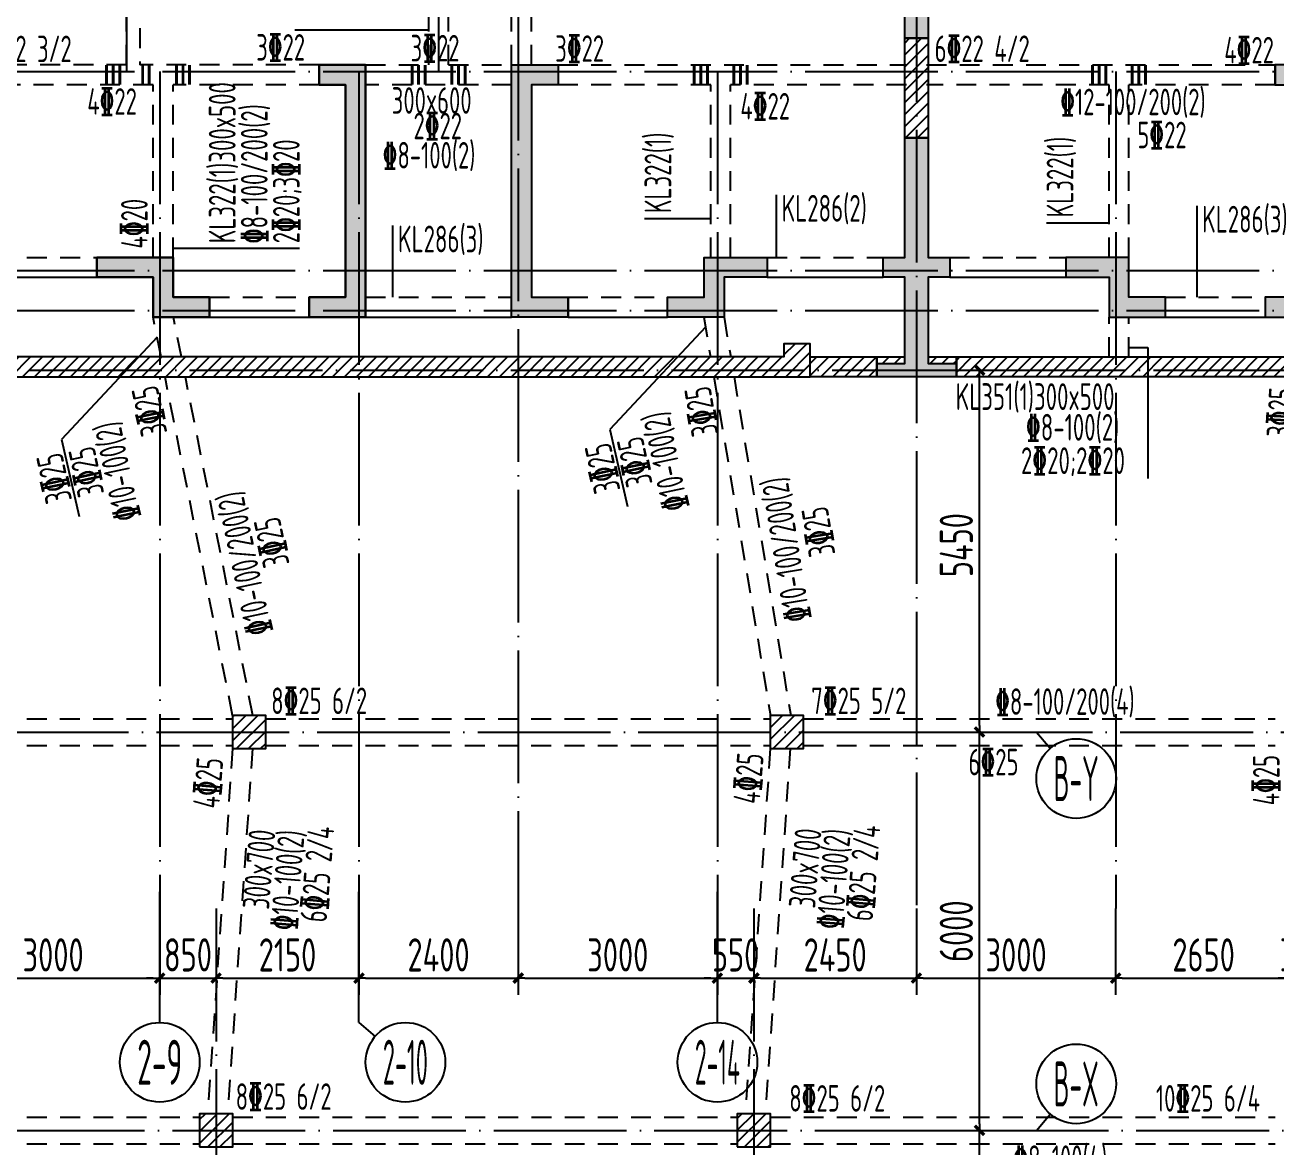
# Model space of a CAD drawing. Header units: millimetres. Extents: x 64473 to 386235, y 427387 to 703525.
# Drawn here: x 254167 to 272996, y 645745 to 662645 of the extents above; entities that cross this region are included whole.
import ezdxf
from ezdxf.enums import TextEntityAlignment as Align

# ---------------------------------------------------------------- set-up
doc = ezdxf.new("R2010")
doc.units = ezdxf.units.MM
doc.header["$LTSCALE"] = 100
doc.header["$PDMODE"] = 35
doc.header["$PDSIZE"] = 200
doc.linetypes.add('3', pattern=[5, 3, -2])
doc.linetypes.add('DOTE', pattern=[2.42, 2, -0.2, 0.02, -0.2])
for name, color, linetype in [('B-TEXT', 7, 'Continuous'), ('COLU', 7, 'Continuous'), ('colu-1层', 6, 'Continuous'), ('h填实-1层', 254, 'Continuous'), ('h斜线-1层', 7, 'Continuous'), ('h斜线-墙', 7, 'Continuous'), ('h斜线-柱', 7, 'Continuous'), ('L-AXIS', 3, 'Continuous'), ('L-dote', 253, 'DOTE'), ('L-箍筋', 1, 'Continuous'), ('Q-门框', 6, 'Continuous'), ('WALL', 3, 'Continuous'), ('wall-主楼', 2, 'Continuous'), ('wall-开洞', 5, 'Continuous'), ('垂直标注', 31, 'Continuous'), ('垂直钢筋', 27, 'Continuous'), ('梁', 4, 'Continuous'), ('梁虚线', 4, '3'), ('水平标注', 2, 'Continuous'), ('水平钢筋', 30, 'Continuous')]:
    doc.layers.add(name, color=color, linetype=linetype)
doc.styles.add('_TCH_AXIS', font='tssdeng.shx', dxfattribs={"width": 0.7, "bigfont": 'tssdchn.shx'})
doc.styles.add('COMPLEX', font='tssdeng.shx', dxfattribs={"width": 0.7, "bigfont": 'tssdchn.shx'})
doc.styles.get("Standard").update_dxf_attribs({"font": 'tssdeng.shx', "width": 0.7, "bigfont": 'tssdchn.shx'})
doc.styles.add('TSSD_Dimension', font='Tssdeng.shx', dxfattribs={"width": 0.7, "bigfont": 'tssdchn.shx'})
doc.dimstyles.new('TSSD_100_100$0', dxfattribs={"dimtxt": 300, "dimasz": 100, "dimexe": 250, "dimexo": 250, "dimgap": 100, "dimtad": 1, "dimdec": 0, "dimzin": 0, "dimdsep": 46, "dimtxsty": 'TSSD_Dimension', "dimblk": '_tsdbk', "dimblk1": '_tsdbk', "dimblk2": '_tsdbk', "dimsah": 1, "dimcen": 0, "dimclrt": 7, "dimadec": 0, "dimazin": 0, "dimtfac": 1, "dimtdec": 0, "dimtix": 1, "dimtmove": 2, "dimatfit": 3, "dimldrblk": '_tsdbk', "dimfxl": 1, "dimtolj": 1, "dimtzin": 0, "dimarcsym": 0})
pattern_1 = [(45, (-467527.32, -323147.44), (-89.802561, 89.802561), [])]
pattern_2 = [(45, (8572.51, -7581.39), (-89.802561, 89.802561), [])]

# ---------------------------------------------------------------- blocks, each defined once
blk = doc.blocks.new('_tsdbk')
blk.add_line((-1, 0), (0, 0))
at = {"const_width": 0.5}
blk.add_lwpolyline([(-0.7, -0.7), (0.7, 0.7)], dxfattribs=at)
blk = doc.blocks.new('*D60')
at = {"layer": 'Defpoints', "color": 0}
for p in [(270596, 649586), (273246, 649586), (273246, 648288)]:
    blk.add_point(p, dxfattribs=at)
at = {"layer": 'L-AXIS', "color": 0, "lineweight": -2}
for p, q in [((270596, 649336), (270596, 648038)), ((273246, 649336), (273246, 648038)), ((270696, 648288), (273146, 648288))]:
    blk.add_line(p, q, dxfattribs=at)
at = {"layer": 'L-AXIS', "color": 0, "lineweight": -2, "xscale": 100, "yscale": 100, "zscale": 100, "rotation": 180}
blk.add_blockref('_tsdbk', (270596, 648288), dxfattribs=at)
at = {"layer": 'L-AXIS', "color": 0, "lineweight": -2, "xscale": 100, "yscale": 100, "zscale": 100}
blk.add_blockref('_tsdbk', (273246, 648288), dxfattribs=at)
at = {"layer": 'L-AXIS', "color": 7, "insert": (271921, 648638), "char_height": 500, "attachment_point": 5, "style": 'TSSD_Dimension'}
blk.add_mtext('\\A1;2650', dxfattribs=at)
blk = doc.blocks.new('*D277')
at = {"layer": 'Defpoints', "color": 0}
for p in [(267284, 645995), (268546, 645995), (267284, 640495)]:
    blk.add_point(p, dxfattribs=at)
at = {"layer": 'L-AXIS', "color": 0, "lineweight": -2}
for p, q in [((267534, 645995), (268796, 645995)), ((268546, 640595), (268546, 645895)), ((267534, 640495), (268796, 640495))]:
    blk.add_line(p, q, dxfattribs=at)
at = {"layer": 'L-AXIS', "color": 0, "lineweight": -2, "xscale": 100, "yscale": 100, "zscale": 100}
for p, rotation in [((268546, 645995), 90), ((268546, 640495), 270)]:
    blk.add_blockref('_tsdbk', p, dxfattribs=dict(at, rotation=rotation))
at = {"layer": 'L-AXIS', "color": 7, "insert": (268196, 643245), "char_height": 500, "attachment_point": 5, "rotation": 90, "style": 'TSSD_Dimension'}
blk.add_mtext('\\A1;5500', dxfattribs=at)
blk = doc.blocks.new('*D356')
at = {"layer": 'Defpoints', "color": 0}
for p in [(256196, 649586), (257046, 649586), (257046, 648288)]:
    blk.add_point(p, dxfattribs=at)
at = {"layer": 'L-AXIS', "color": 0, "lineweight": -2}
for p, q in [((256196, 649336), (256196, 648038)), ((257046, 649336), (257046, 648038)), ((256096, 648288), (255996, 648288)), ((256196, 648288), (257046, 648288)), ((257146, 648288), (257246, 648288))]:
    blk.add_line(p, q, dxfattribs=at)
at = {"layer": 'L-AXIS', "color": 0, "lineweight": -2, "xscale": 100, "yscale": 100, "zscale": 100}
blk.add_blockref('_tsdbk', (256196, 648288), dxfattribs=at)
at = {"layer": 'L-AXIS', "color": 0, "lineweight": -2, "xscale": 100, "yscale": 100, "zscale": 100, "rotation": 180}
blk.add_blockref('_tsdbk', (257046, 648288), dxfattribs=at)
at = {"layer": 'L-AXIS', "color": 7, "insert": (256621, 648638), "char_height": 500, "attachment_point": 5, "style": 'TSSD_Dimension'}
blk.add_mtext('\\A1;850', dxfattribs=at)
blk = doc.blocks.new('*D357')
at = {"layer": 'Defpoints', "color": 0}
for p in [(257046, 649586), (259196, 649586), (259196, 648288)]:
    blk.add_point(p, dxfattribs=at)
at = {"layer": 'L-AXIS', "color": 0, "lineweight": -2}
for p, q in [((257046, 649336), (257046, 648038)), ((259196, 649336), (259196, 648038)), ((257146, 648288), (259096, 648288))]:
    blk.add_line(p, q, dxfattribs=at)
at = {"layer": 'L-AXIS', "color": 0, "lineweight": -2, "xscale": 100, "yscale": 100, "zscale": 100, "rotation": 180}
blk.add_blockref('_tsdbk', (257046, 648288), dxfattribs=at)
at = {"layer": 'L-AXIS', "color": 0, "lineweight": -2, "xscale": 100, "yscale": 100, "zscale": 100}
blk.add_blockref('_tsdbk', (259196, 648288), dxfattribs=at)
at = {"layer": 'L-AXIS', "color": 7, "insert": (258121, 648638), "char_height": 500, "attachment_point": 5, "style": 'TSSD_Dimension'}
blk.add_mtext('\\A1;2150', dxfattribs=at)
blk = doc.blocks.new('*D362')
at = {"layer": 'Defpoints', "color": 0}
for p in [(253196, 649586), (256196, 649586), (256196, 648288)]:
    blk.add_point(p, dxfattribs=at)
at = {"layer": 'L-AXIS', "color": 0, "lineweight": -2}
for p, q in [((253196, 649336), (253196, 648038)), ((256196, 649336), (256196, 648038)), ((253296, 648288), (256096, 648288))]:
    blk.add_line(p, q, dxfattribs=at)
at = {"layer": 'L-AXIS', "color": 0, "lineweight": -2, "xscale": 100, "yscale": 100, "zscale": 100, "rotation": 180}
blk.add_blockref('_tsdbk', (253196, 648288), dxfattribs=at)
at = {"layer": 'L-AXIS', "color": 0, "lineweight": -2, "xscale": 100, "yscale": 100, "zscale": 100}
blk.add_blockref('_tsdbk', (256196, 648288), dxfattribs=at)
at = {"layer": 'L-AXIS', "color": 7, "insert": (254590, 648638), "char_height": 500, "attachment_point": 5, "style": 'TSSD_Dimension'}
blk.add_mtext('\\A1;3000', dxfattribs=at)
blk = doc.blocks.new('_AXISO')
blk.add_circle((0, 0), 0.5)
at = {"layer": 'B-TEXT', "style": 'COMPLEX', "width": 1.450893}
blk.add_attdef('A', text='', height=0.56, dxfattribs=at).set_placement((0.249375, -0.28), (0.749375, -0.28), align=Align.FIT)
blk = doc.blocks.new('*D368')
at = {"layer": 'Defpoints', "color": 0}
for p in [(264596, 649586), (265146, 649586), (265146, 648288)]:
    blk.add_point(p, dxfattribs=at)
at = {"layer": 'L-AXIS', "color": 0, "lineweight": -2}
for p, q in [((264596, 649336), (264596, 648038)), ((265146, 649336), (265146, 648038)), ((264496, 648288), (264396, 648288)), ((264596, 648288), (265146, 648288)), ((265246, 648288), (265346, 648288))]:
    blk.add_line(p, q, dxfattribs=at)
at = {"layer": 'L-AXIS', "color": 0, "lineweight": -2, "xscale": 100, "yscale": 100, "zscale": 100}
blk.add_blockref('_tsdbk', (264596, 648288), dxfattribs=at)
at = {"layer": 'L-AXIS', "color": 0, "lineweight": -2, "xscale": 100, "yscale": 100, "zscale": 100, "rotation": 180}
blk.add_blockref('_tsdbk', (265146, 648288), dxfattribs=at)
at = {"layer": 'L-AXIS', "color": 7, "insert": (264871, 648638), "char_height": 500, "attachment_point": 5, "style": 'TSSD_Dimension'}
blk.add_mtext('\\A1;550', dxfattribs=at)
blk = doc.blocks.new('*D369')
at = {"layer": 'Defpoints', "color": 0}
for p in [(259196, 649586), (261596, 649586), (261596, 648288)]:
    blk.add_point(p, dxfattribs=at)
at = {"layer": 'L-AXIS', "color": 0, "lineweight": -2}
for p, q in [((259196, 649336), (259196, 648038)), ((261596, 649336), (261596, 648038)), ((259296, 648288), (261496, 648288))]:
    blk.add_line(p, q, dxfattribs=at)
at = {"layer": 'L-AXIS', "color": 0, "lineweight": -2, "xscale": 100, "yscale": 100, "zscale": 100, "rotation": 180}
blk.add_blockref('_tsdbk', (259196, 648288), dxfattribs=at)
at = {"layer": 'L-AXIS', "color": 0, "lineweight": -2, "xscale": 100, "yscale": 100, "zscale": 100}
blk.add_blockref('_tsdbk', (261596, 648288), dxfattribs=at)
at = {"layer": 'L-AXIS', "color": 7, "insert": (260396, 648638), "char_height": 500, "attachment_point": 5, "style": 'TSSD_Dimension'}
blk.add_mtext('\\A1;2400', dxfattribs=at)
blk = doc.blocks.new('*D370')
at = {"layer": 'Defpoints', "color": 0}
for p in [(261596, 649586), (264596, 649586), (264596, 648288)]:
    blk.add_point(p, dxfattribs=at)
at = {"layer": 'L-AXIS', "color": 0, "lineweight": -2}
for p, q in [((261596, 649336), (261596, 648038)), ((264596, 649336), (264596, 648038)), ((261696, 648288), (264496, 648288))]:
    blk.add_line(p, q, dxfattribs=at)
at = {"layer": 'L-AXIS', "color": 0, "lineweight": -2, "xscale": 100, "yscale": 100, "zscale": 100, "rotation": 180}
blk.add_blockref('_tsdbk', (261596, 648288), dxfattribs=at)
at = {"layer": 'L-AXIS', "color": 0, "lineweight": -2, "xscale": 100, "yscale": 100, "zscale": 100}
blk.add_blockref('_tsdbk', (264596, 648288), dxfattribs=at)
at = {"layer": 'L-AXIS', "color": 7, "insert": (263096, 648638), "char_height": 500, "attachment_point": 5, "style": 'TSSD_Dimension'}
blk.add_mtext('\\A1;3000', dxfattribs=at)
blk = doc.blocks.new('*D371')
at = {"layer": 'Defpoints', "color": 0}
for p in [(267284, 651995), (268546, 651995), (267284, 645995)]:
    blk.add_point(p, dxfattribs=at)
at = {"layer": 'L-AXIS', "color": 0, "lineweight": -2}
for p, q in [((267534, 651995), (268796, 651995)), ((268546, 646095), (268546, 651895)), ((267534, 645995), (268796, 645995))]:
    blk.add_line(p, q, dxfattribs=at)
at = {"layer": 'L-AXIS', "color": 0, "lineweight": -2, "xscale": 100, "yscale": 100, "zscale": 100}
for p, rotation in [((268546, 651995), 90), ((268546, 645995), 270)]:
    blk.add_blockref('_tsdbk', p, dxfattribs=dict(at, rotation=rotation))
at = {"layer": 'L-AXIS', "color": 7, "insert": (268196, 648995), "char_height": 500, "attachment_point": 5, "rotation": 90, "style": 'TSSD_Dimension'}
blk.add_mtext('\\A1;6000', dxfattribs=at)
blk = doc.blocks.new('*D372')
at = {"layer": 'Defpoints', "color": 0}
for p in [(267596, 649586), (270596, 649586), (270596, 648288)]:
    blk.add_point(p, dxfattribs=at)
at = {"layer": 'L-AXIS', "color": 0, "lineweight": -2}
for p, q in [((267596, 649336), (267596, 648038)), ((270596, 649336), (270596, 648038)), ((267696, 648288), (270496, 648288))]:
    blk.add_line(p, q, dxfattribs=at)
at = {"layer": 'L-AXIS', "color": 0, "lineweight": -2, "xscale": 100, "yscale": 100, "zscale": 100, "rotation": 180}
blk.add_blockref('_tsdbk', (267596, 648288), dxfattribs=at)
at = {"layer": 'L-AXIS', "color": 0, "lineweight": -2, "xscale": 100, "yscale": 100, "zscale": 100}
blk.add_blockref('_tsdbk', (270596, 648288), dxfattribs=at)
at = {"layer": 'L-AXIS', "color": 7, "insert": (269096, 648638), "char_height": 500, "attachment_point": 5, "style": 'TSSD_Dimension'}
blk.add_mtext('\\A1;3000', dxfattribs=at)
blk = doc.blocks.new('*D373')
at = {"layer": 'Defpoints', "color": 0}
for p in [(265146, 649586), (267596, 649586), (267596, 648288)]:
    blk.add_point(p, dxfattribs=at)
at = {"layer": 'L-AXIS', "color": 0, "lineweight": -2}
for p, q in [((265146, 649336), (265146, 648038)), ((267596, 649336), (267596, 648038)), ((265246, 648288), (267496, 648288))]:
    blk.add_line(p, q, dxfattribs=at)
at = {"layer": 'L-AXIS', "color": 0, "lineweight": -2, "xscale": 100, "yscale": 100, "zscale": 100, "rotation": 180}
blk.add_blockref('_tsdbk', (265146, 648288), dxfattribs=at)
at = {"layer": 'L-AXIS', "color": 0, "lineweight": -2, "xscale": 100, "yscale": 100, "zscale": 100}
blk.add_blockref('_tsdbk', (267596, 648288), dxfattribs=at)
at = {"layer": 'L-AXIS', "color": 7, "insert": (266371, 648638), "char_height": 500, "attachment_point": 5, "style": 'TSSD_Dimension'}
blk.add_mtext('\\A1;2450', dxfattribs=at)
blk = doc.blocks.new('*D374')
at = {"layer": 'Defpoints', "color": 0}
for p in [(267284, 657445), (268546, 657445), (267284, 651995)]:
    blk.add_point(p, dxfattribs=at)
at = {"layer": 'L-AXIS', "color": 0, "lineweight": -2}
for p, q in [((267534, 657445), (268796, 657445)), ((268546, 652095), (268546, 657345)), ((267534, 651995), (268796, 651995))]:
    blk.add_line(p, q, dxfattribs=at)
at = {"layer": 'L-AXIS', "color": 0, "lineweight": -2, "xscale": 100, "yscale": 100, "zscale": 100}
for p, rotation in [((268546, 657445), 90), ((268546, 651995), 270)]:
    blk.add_blockref('_tsdbk', p, dxfattribs=dict(at, rotation=rotation))
at = {"layer": 'L-AXIS', "color": 7, "insert": (268196, 654810), "char_height": 500, "attachment_point": 5, "rotation": 90, "style": 'TSSD_Dimension'}
blk.add_mtext('\\A1;5450', dxfattribs=at)
blk = doc.blocks.new('*D602')
at = {"layer": 'Defpoints', "color": 0}
for p in [(273246, 649586), (273596, 649586), (273596, 648288)]:
    blk.add_point(p, dxfattribs=at)
at = {"layer": 'L-AXIS', "color": 0, "lineweight": -2}
for p, q in [((273246, 649336), (273246, 648038)), ((273596, 649336), (273596, 648038)), ((273146, 648288), (273046, 648288)), ((273246, 648288), (273596, 648288)), ((273696, 648288), (273796, 648288))]:
    blk.add_line(p, q, dxfattribs=at)
at = {"layer": 'L-AXIS', "color": 0, "lineweight": -2, "xscale": 100, "yscale": 100, "zscale": 100}
blk.add_blockref('_tsdbk', (273246, 648288), dxfattribs=at)
at = {"layer": 'L-AXIS', "color": 0, "lineweight": -2, "xscale": 100, "yscale": 100, "zscale": 100, "rotation": 180}
blk.add_blockref('_tsdbk', (273596, 648288), dxfattribs=at)
at = {"layer": 'L-AXIS', "color": 7, "insert": (273421, 648638), "char_height": 500, "attachment_point": 5, "style": 'TSSD_Dimension'}
blk.add_mtext('\\A1;350', dxfattribs=at)

msp = doc.modelspace()

# ---------------------------------------------------------------- hatches: boundary and pattern name
at = {"layer": 'h填实-1层'}
for points in [[(267421.2, 666144.7), (266146.2, 666144.7), (266146.2, 666444.7), (267771.2, 666444.7), (269046.2, 666444.7), (269046.2, 666144.7), (267771.2, 666144.7), (267771.2, 662444.7), (267421.2, 662444.7)], [(258446.2, 658544.7), (258996.5, 658544.7), (258996.5, 661744.7), (258596.2, 661744.7), (258596.2, 662044.7), (259296.5, 662044.7), (259296.5, 658244.7), (258446.2, 658244.7)], [(262346.2, 658244.7), (261496.5, 658244.7), (261496.5, 662044.7), (262196.2, 662044.7), (262196.2, 661744.7), (261796.5, 661744.7), (261796.5, 658544.7), (262346.2, 658544.7)], [(272846.2, 658244.7), (273696.5, 658244.7), (273696.5, 662044.7), (272996.2, 662044.7), (272996.2, 661744.7), (273396.5, 661744.7), (273396.5, 658544.7), (272846.2, 658544.7)], [(267421.2, 660944.7), (267771.2, 660944.7), (267771.2, 659144.7), (268096.2, 659144.7), (268096.2, 658844.7), (267771.2, 658844.7), (267771.2, 657544.7), (268196.2, 657544.7), (268196.2, 657344.7), (267421.2, 657344.7), (266996.2, 657344.7), (266996.2, 657544.7), (267421.2, 657544.7), (267421.2, 658844.7), (267096.2, 658844.7), (267096.2, 659144.7), (267421.2, 659144.7)], [(256946.2, 658244.7), (256096.5, 658244.7), (256096.5, 658844.7), (255246.2, 658844.7), (255246.2, 659144.7), (256396.5, 659144.7), (256396.5, 658544.7), (256946.2, 658544.7)], [(265346.2, 658844.7), (264696.5, 658844.7), (264696.5, 658244.7), (263846.2, 658244.7), (263846.2, 658544.7), (264396.5, 658544.7), (264396.5, 659144.7), (265346.2, 659144.7)], [(269846.2, 658844.7), (270496.5, 658844.7), (270496.5, 658244.7), (271346.2, 658244.7), (271346.2, 658544.7), (270796.5, 658544.7), (270796.5, 659144.7), (269846.2, 659144.7)]]:
    msp.add_hatch(color=256, dxfattribs=at).paths.add_polyline_path(points)
at = {"layer": 'h斜线-1层'}
h = msp.add_hatch(dxfattribs=at)
h.set_pattern_fill('ANSI31', color=256, scale=40, angle=-3e-12, style=0)
h.paths.add_polyline_path([(267771.5, 661944.7), (267596.5, 661944.7), (267596.5, 660944.7), (267771.5, 660944.7)])
h.paths.add_polyline_path([(267596.5, 661944.7), (267421.5, 661944.7), (267421.5, 660944.7), (267596.5, 660944.7)])
h.paths.add_polyline_path([(267596.5, 662444.7), (267421.5, 662444.7), (267421.5, 661944.7), (267596.5, 661944.7)])
h.paths.add_polyline_path([(267596.5, 661944.7), (267771.5, 661944.7), (267771.5, 662444.7), (267596.5, 662444.7)])
h = msp.add_hatch(dxfattribs=at)
h.set_pattern_fill('ANSI31', color=256, scale=40, angle=-3e-12, style=0)
h.paths.add_polyline_path([(268196.2, 657644.7), (267771.2, 657644.7), (267771.2, 657544.7), (268196.2, 657544.7)])
h.paths.add_polyline_path([(267421.2, 657644.7), (266996.2, 657644.7), (266996.2, 657544.7), (267421.2, 657544.7)])
at = {"layer": 'h斜线-墙'}
h = msp.add_hatch(dxfattribs=at)
h.set_pattern_fill('ANSI31', color=256, scale=40, angle=-2e-12, style=0)
h.paths.add_polyline_path([(265996.5, 657344.7), (265996.5, 657844.7), (265596.5, 657844.7), (265596.5, 657644.7), (253796.2, 657644.7), (253796.2, 657344.7)])
h = msp.add_hatch(dxfattribs=at)
h.set_pattern_fill('ANSI31', color=256, scale=40, style=0)
h.set_pattern_definition(pattern_2)
h.paths.add_polyline_path([(265996.5, 657644.7), (266996.5, 657644.7), (266996.5, 657344.7), (265996.5, 657344.7)])
h = msp.add_hatch(dxfattribs=at)
h.set_pattern_fill('ANSI31', color=256, scale=40, style=0)
h.set_pattern_definition(pattern_2)
h.paths.add_polyline_path([(268196.5, 657644.7), (281396.2, 657644.7), (281396.2, 657344.7), (268196.5, 657344.7)])
at = {"layer": 'h斜线-柱'}
h = msp.add_hatch(dxfattribs=at)
h.set_pattern_fill('ANSI31', color=256, scale=40, style=0)
h.set_pattern_definition(pattern_1)
h.paths.add_polyline_path([(257293.6, 651744.7), (257793.6, 651744.7), (257793.6, 652244.7), (257293.6, 652244.7)])
h = msp.add_hatch(dxfattribs=at)
h.set_pattern_fill('ANSI31', color=256, scale=40, style=0)
h.set_pattern_definition(pattern_1)
h.paths.add_polyline_path([(265393.6, 651744.7), (265893.6, 651744.7), (265893.6, 652244.7), (265393.6, 652244.7)])
h = msp.add_hatch(dxfattribs=at)
h.set_pattern_fill('ANSI31', color=256, scale=40, style=0)
h.set_pattern_definition(pattern_1)
h.paths.add_polyline_path([(256796.5, 645744.7), (257296.5, 645744.7), (257296.5, 646244.7), (256796.5, 646244.7)])
h = msp.add_hatch(dxfattribs=at)
h.set_pattern_fill('ANSI31', color=256, scale=40, style=0)
h.set_pattern_definition(pattern_1)
h.paths.add_polyline_path([(264896.5, 645744.7), (265396.5, 645744.7), (265396.5, 646244.7), (264896.5, 646244.7)])

# ---------------------------------------------------------------- linework, layer by layer
at = {"layer": 'COLU'}
for points in [[(257293.6, 651744.7), (257793.6, 651744.7), (257793.6, 652244.7), (257293.6, 652244.7)], [(265393.6, 651744.7), (265893.6, 651744.7), (265893.6, 652244.7), (265393.6, 652244.7)], [(256796.5, 645744.7), (257296.5, 645744.7), (257296.5, 646244.7), (256796.5, 646244.7)], [(264896.5, 645744.7), (265396.5, 645744.7), (265396.5, 646244.7), (264896.5, 646244.7)]]:
    msp.add_lwpolyline(points, close=True, dxfattribs=at)
at = {"layer": 'colu-1层'}
for points in [[(267421.2, 666144.7), (266146.2, 666144.7), (266146.2, 666444.7), (267771.2, 666444.7), (269046.2, 666444.7), (269046.2, 666144.7), (267771.2, 666144.7), (267771.2, 662444.7), (267421.2, 662444.7)], [(258446.2, 658544.7), (258996.5, 658544.7), (258996.5, 661744.7), (258596.2, 661744.7), (258596.2, 662044.7), (259296.5, 662044.7), (259296.5, 658244.7), (258446.2, 658244.7)], [(262346.2, 658244.7), (261496.5, 658244.7), (261496.5, 662044.7), (262196.2, 662044.7), (262196.2, 661744.7), (261796.5, 661744.7), (261796.5, 658544.7), (262346.2, 658544.7)], [(272846.2, 658244.7), (273696.5, 658244.7), (273696.5, 662044.7), (272996.2, 662044.7), (272996.2, 661744.7), (273396.5, 661744.7), (273396.5, 658544.7), (272846.2, 658544.7)], [(267421.2, 660944.7), (267771.2, 660944.7), (267771.2, 659144.7), (268096.2, 659144.7), (268096.2, 658844.7), (267771.2, 658844.7), (267771.2, 657544.7), (268196.2, 657544.7), (268196.2, 657344.7), (267421.2, 657344.7), (266996.2, 657344.7), (266996.2, 657544.7), (267421.2, 657544.7), (267421.2, 658844.7), (267096.2, 658844.7), (267096.2, 659144.7), (267421.2, 659144.7)], [(256946.2, 658244.7), (256096.5, 658244.7), (256096.5, 658844.7), (255246.2, 658844.7), (255246.2, 659144.7), (256396.5, 659144.7), (256396.5, 658544.7), (256946.2, 658544.7)], [(265346.2, 658844.7), (264696.5, 658844.7), (264696.5, 658244.7), (263846.2, 658244.7), (263846.2, 658544.7), (264396.5, 658544.7), (264396.5, 659144.7), (265346.2, 659144.7)], [(269846.2, 658844.7), (270496.5, 658844.7), (270496.5, 658244.7), (271346.2, 658244.7), (271346.2, 658544.7), (270796.5, 658544.7), (270796.5, 659144.7), (269846.2, 659144.7)]]:
    msp.add_lwpolyline(points, close=True, dxfattribs=at)
at = {"layer": 'L-AXIS'}
for p, q in [((267534.4, 651994.7), (269402, 651994.7)), ((269402, 651994.7), (269611.5, 651750.3)), ((256196.5, 647620.5), (256196.5, 649586)), ((259196.5, 647620.5), (259196.5, 649586)), ((264596.5, 647620.5), (264596.5, 649586)), ((259196.5, 647620.5), (259440.9, 647411)), ((269402, 645994.7), (269611.5, 646239.2)), ((267534.4, 645994.7), (269402, 645994.7))]:
    msp.add_line(p, q, dxfattribs=at)
at = {"layer": 'L-dote', "ltscale": 10}
for p, q in [((255696.5, 673167.5), (255696.5, 661944.7)), ((260396.5, 673167.5), (260396.5, 661944.7)), ((267596.5, 673167.5), (267596.5, 649336)), ((261596.5, 667744.7), (261596.5, 649336)), ((241717.6, 661944.7), (287996.5, 661944.7)), ((256196.5, 661944.7), (256196.5, 649336)), ((259196.5, 661944.7), (259196.5, 649336)), ((264596.5, 661944.7), (264596.5, 649336)), ((270596.5, 661944.7), (270596.5, 649336)), ((241717.6, 658944.7), (284996.5, 658944.7)), ((241717.6, 658344.7), (289196.5, 658344.7)), ((232446.5, 657444.7), (302108.2, 657444.7)), ((190805.6, 651994.7), (366607.1, 651994.7)), ((257046.5, 649336), (257046.5, 527494.7)), ((265146.5, 649336), (265146.5, 522996)), ((191046.5, 645994.7), (366607.1, 645994.7))]:
    msp.add_line(p, q, dxfattribs=at)
at = {"layer": 'L-箍筋', "const_width": 44.9}
for points in [[(255396.5, 662044.7), (255396.5, 661744.7)], [(255496.5, 662044.7), (255496.5, 661744.7)], [(255596.5, 662044.7), (255596.5, 661744.7)], [(255938.9, 662044.7), (255938.9, 661744.7)], [(256038.9, 662044.7), (256038.9, 661744.7)], [(256446.5, 662044.7), (256446.5, 661744.7)], [(256546.5, 662044.7), (256546.5, 661744.7)], [(256646.5, 662044.7), (256646.5, 661744.7)], [(259996.5, 662044.7), (259996.5, 661744.7)], [(260096.5, 662044.7), (260096.5, 661744.7)], [(260196.5, 662044.7), (260196.5, 661744.7)], [(260596.5, 662044.7), (260596.5, 661744.7)], [(260696.5, 662044.7), (260696.5, 661744.7)], [(260796.5, 662044.7), (260796.5, 661744.7)], [(264246.5, 662044.7), (264246.5, 661744.7)], [(264346.5, 662044.7), (264346.5, 661744.7)], [(264446.5, 662044.7), (264446.5, 661744.7)], [(264846.5, 662044.7), (264846.5, 661744.7)], [(264946.5, 662044.7), (264946.5, 661744.7)], [(265046.5, 662044.7), (265046.5, 661744.7)], [(270246.5, 662044.7), (270246.5, 661744.7)], [(270346.5, 662044.7), (270346.5, 661744.7)], [(270446.5, 662044.7), (270446.5, 661744.7)], [(270846.5, 662044.7), (270846.5, 661744.7)], [(270946.5, 662044.7), (270946.5, 661744.7)], [(271046.5, 662044.7), (271046.5, 661744.7)]]:
    msp.add_lwpolyline(points, dxfattribs=at)
at = {"layer": 'Q-门框'}
msp.add_lwpolyline([(265996.5, 657644.7), (266996.5, 657644.7), (266996.5, 657344.7), (265996.5, 657344.7)], close=True, dxfattribs=at)
at = {"layer": 'WALL'}
for points in [[(265996.5, 657344.7), (265996.5, 657844.7), (265596.5, 657844.7), (265596.5, 657644.7), (253796.2, 657644.7), (253796.2, 657344.7)], [(268196.5, 657644.7), (281396.2, 657644.7), (281396.2, 657344.7), (268196.5, 657344.7)]]:
    msp.add_lwpolyline(points, close=True, dxfattribs=at)
at = {"layer": 'wall-主楼'}
for points in [[(267421.5, 662444.7), (267421.5, 666144.7), (266146.2, 666144.7), (266146.2, 666444.7), (269046.2, 666444.7), (269046.2, 666144.7), (267771.5, 666144.7), (267771.5, 662444.7)], [(258996.5, 661744.7), (258996.5, 658544.7), (258446.5, 658544.7), (258446.5, 658244.7), (259296.5, 658244.7), (259296.5, 662044.7), (258596.5, 662044.7), (258596.5, 661744.7)], [(262346.5, 658244.7), (261496.5, 658244.7), (261496.5, 662044.7), (262196.5, 662044.7), (262196.5, 661744.7), (261796.5, 661744.7), (261796.5, 658544.7), (262346.5, 658544.7)], [(273396.5, 661744.7), (273396.5, 658544.7), (272846.5, 658544.7), (272846.5, 658244.7), (273696.5, 658244.7), (273696.5, 662044.7), (272996.5, 662044.7), (272996.5, 661744.7)], [(267771.5, 660944.7), (267771.5, 659144.7), (268096.2, 659144.7), (268096.2, 658844.7), (267771.5, 658844.7), (267771.5, 657644.7), (268196.2, 657644.7), (268196.2, 657344.7), (266996.2, 657344.7), (266996.2, 657644.7), (267421.5, 657644.7), (267421.5, 658844.7), (267096.2, 658844.7), (267096.2, 659144.7), (267421.5, 659144.7), (267421.5, 660944.7)], [(255246.5, 658844.7), (256096.5, 658844.7), (256096.5, 658244.7), (256946.5, 658244.7), (256946.5, 658544.7), (256396.5, 658544.7), (256396.5, 659144.7), (255246.5, 659144.7)], [(265346.2, 658844.7), (264696.5, 658844.7), (264696.5, 658244.7), (263846.5, 658244.7), (263846.5, 658544.7), (264396.5, 658544.7), (264396.5, 659144.7), (265346.2, 659144.7)], [(269846.2, 658844.7), (270496.5, 658844.7), (270496.5, 658244.7), (271346.5, 658244.7), (271346.5, 658544.7), (270796.5, 658544.7), (270796.5, 659144.7), (269846.2, 659144.7)]]:
    msp.add_lwpolyline(points, close=True, dxfattribs=at)
at = {"layer": 'wall-开洞'}
msp.add_lwpolyline([(267421.5, 662444.7), (267771.5, 662444.7), (267771.5, 660944.7), (267421.5, 660944.7)], close=True, dxfattribs=at)
at = {"layer": '垂直标注'}
for p, q in [((258231.1, 662572.9), (260246.5, 662572.9)), ((263499.7, 659729.6), (264496.5, 659729.6)), ((269556.8, 659666.3), (270496.5, 659666.3)), ((258303.4, 659276), (256396.5, 659276))]:
    msp.add_line(p, q, dxfattribs=at)
at = {"layer": '垂直钢筋', "color": 0}
for p, q in [((256156.3, 657944.7), (254715.8, 656400)), ((264417.4, 658094.8), (262976.9, 656550.1)), ((262976.9, 656550.1), (263244.6, 655392.7)), ((254715.8, 656400), (254983.5, 655242.6))]:
    msp.add_line(p, q, dxfattribs=at)
at = {"layer": '梁'}
for p, q in [((253696.5, 658844.7), (255246.5, 658844.7)), ((265346.2, 658844.7), (267096.2, 658844.7)), ((268096.2, 658844.7), (269846.2, 658844.7)), ((256946.5, 658244.7), (258446.5, 658244.7)), ((259296.5, 658244.7), (261496.5, 658244.7)), ((262346.5, 658244.7), (263846.5, 658244.7)), ((271346.5, 658244.7), (272846.5, 658244.7))]:
    msp.add_line(p, q, dxfattribs=at)
at = {"layer": '梁虚线'}
for p, q in [((261496.5, 662044.7), (261496.5, 664844.7)), ((261796.5, 662044.7), (261796.5, 664844.7)), ((255696.5, 662044.7), (255696.5, 664094.7)), ((255896.5, 664094.7), (255896.5, 662044.7)), ((260246.5, 663344.7), (260246.5, 662044.7)), ((260546.5, 662044.7), (260546.5, 663344.7)), ((255696.5, 662044.7), (253371.5, 662044.7)), ((258596.5, 662044.7), (255896.5, 662044.7)), ((259296.5, 662044.7), (260246.5, 662044.7)), ((260546.5, 662044.7), (261496.5, 662044.7)), ((262196.5, 662044.7), (267446.5, 662044.7)), ((267746.5, 662044.7), (272996.5, 662044.7)), ((256096.5, 661744.7), (253346.5, 661744.7)), ((256096.5, 659144.7), (256096.5, 661744.7)), ((258596.5, 661744.7), (256396.5, 661744.7)), ((256396.5, 659144.7), (256396.5, 661744.7)), ((261496.5, 661744.7), (259296.5, 661744.7)), ((264496.5, 661744.7), (262196.5, 661744.7)), ((264496.5, 659144.7), (264496.5, 661744.7)), ((267446.5, 661744.7), (264796.5, 661744.7)), ((264796.5, 659144.7), (264796.5, 661744.7)), ((270496.5, 661744.7), (267746.5, 661744.7)), ((270496.5, 659144.7), (270496.5, 661744.7)), ((272996.5, 661744.7), (270796.5, 661744.7)), ((270796.5, 659144.7), (270796.5, 661744.7)), ((253696.5, 659144.7), (255246.5, 659144.7)), ((265346.2, 659144.7), (267096.2, 659144.7)), ((268096.2, 659144.7), (269846.2, 659144.7)), ((256946.5, 658544.7), (258446.5, 658544.7)), ((259296.5, 658544.7), (261496.5, 658544.7)), ((262346.5, 658544.7), (263846.5, 658544.7)), ((271346.5, 658544.7), (272846.5, 658544.7)), ((256216.2, 657644.7), (256096.5, 658244.7)), ((256522.1, 657644.7), (256402.4, 658244.7)), ((264392.3, 658244.7), (264492.8, 657644.7)), ((264696.5, 658244.7), (264797, 657644.7)), ((270496.5, 657644.7), (270496.5, 658244.7)), ((270796.5, 657644.7), (270796.5, 658244.7)), ((257293.6, 652244.7), (256276, 657344.7)), ((257599.5, 652244.6), (256582, 657344.7)), ((264543.1, 657344.7), (265397.3, 652244.6)), ((264847.2, 657344.7), (265701.5, 652244.6)), ((249693.6, 652194.7), (257293.6, 652194.7)), ((257793.6, 652194.7), (265393.6, 652194.7)), ((265893.6, 652194.7), (272996.5, 652194.7)), ((249693.6, 651794.7), (257293.6, 651794.7)), ((257293.6, 651744.7), (256916.7, 646244.7)), ((257594.3, 651744.7), (257217.4, 646244.7)), ((257793.6, 651794.7), (265393.6, 651794.7)), ((265393.6, 651744.7), (265016.7, 646244.7)), ((265694.3, 651744.7), (265317.4, 646244.7)), ((265893.6, 651794.7), (272996.5, 651794.7)), ((249196.5, 646194.7), (256796.5, 646194.7)), ((257296.5, 646194.7), (264896.5, 646194.7)), ((265396.5, 646194.7), (272996.5, 646194.7)), ((249196.5, 645794.7), (256796.5, 645794.7)), ((257296.5, 645794.7), (264896.5, 645794.7)), ((265396.5, 645794.7), (272996.5, 645794.7))]:
    msp.add_line(p, q, dxfattribs=at)
at = {"layer": '水平标注'}
for p, q in [((265483.5, 660085.6), (265483.5, 659144.7)), ((271817.5, 659921.3), (271817.5, 658544.7)), ((259704.4, 659623.2), (259704.4, 658544.7)), ((270796.5, 657786.5), (271080.7, 657786.5)), ((271080.7, 657786.5), (271080.7, 655811.7))]:
    msp.add_line(p, q, dxfattribs=at)

# ---------------------------------------------------------------- block references
at = {"layer": 'L-AXIS'}
ref = msp.add_blockref('_AXISO', (270002, 651294.7), dxfattribs=dict(at, xscale=1199.999999999997, yscale=1200, zscale=1200, rotation=359.9996457873818))
ref.add_attrib('A', 'B-Y', dxfattribs={"color": 7, "height": 678.82, "rotation": 359.99965, "style": '_TCH_AXIS', "width": 0.313433}).set_placement((269662.6, 650955.3), (270341.4, 650955.3), align=Align.FIT)
ref = msp.add_blockref('_AXISO', (256196.5, 647020.5), dxfattribs=dict(at, xscale=1199.999999999997, yscale=1200, zscale=1200, rotation=359.9996457873818))
ref.add_attrib('A', '2-9', dxfattribs={"color": 7, "height": 678.82, "rotation": 359.99965, "style": '_TCH_AXIS', "width": 0.35}).set_placement((255857.1, 646681.1), (256535.9, 646681.1), align=Align.FIT)
ref = msp.add_blockref('_AXISO', (259896.5, 647020.5), dxfattribs=dict(at, xscale=1199.999999999997, yscale=1200, zscale=1200, rotation=359.9996457873818))
ref.add_attrib('A', '2-10', dxfattribs={"color": 7, "height": 678.82, "rotation": 359.99965, "style": '_TCH_AXIS', "width": 0.28}).set_placement((259557.1, 646681.1), (260235.9, 646681.1), align=Align.FIT)
ref = msp.add_blockref('_AXISO', (264596.5, 647020.5), dxfattribs=dict(at, xscale=1199.999999999997, yscale=1200, zscale=1200, rotation=359.9996457873818))
ref.add_attrib('A', '2-14', dxfattribs={"color": 7, "height": 678.82, "rotation": 359.99965, "style": '_TCH_AXIS', "width": 0.272727}).set_placement((264257.1, 646681.1), (264935.9, 646681.1), align=Align.FIT)
ref = msp.add_blockref('_AXISO', (270002, 646694.7), dxfattribs=dict(at, xscale=1199.999999999997, yscale=1200, zscale=1200, rotation=359.9996457873818))
ref.add_attrib('A', 'B-X', dxfattribs={"color": 7, "height": 678.82, "rotation": 359.99965, "style": '_TCH_AXIS', "width": 0.318182}).set_placement((269662.6, 646355.3), (270341.4, 646355.3), align=Align.FIT)

# ---------------------------------------------------------------- texts
at = {"layer": '垂直标注', "width": 0.65}
for s, height, p in [('KL322(1)300x500', 403, (257338.6, 659356.4)), ('%%1328-100/200(2)', 402, (257821, 659356.4)), ('KL322(1)', 403, (263902.7, 659810.2)), ('KL322(1)', 403, (269959.8, 659746.9)), ('2%%13320;3%%13320', 401, (258303.4, 659356.4))]:
    msp.add_text(s, height=height, rotation=90, dxfattribs=at).set_placement(p)
at = {"layer": '垂直钢筋', "color": 0, "width": 0.65}
for s, rotation, p in [('4%%13320', 90, (256013.7, 659277.3)), ('3%%13325', 101.97702, (256313.3, 656506.4)), ('3%%13325', 99.36351, (264611, 656486.8)), ('3%%13325', 86.84526, (273267.3, 656424.6)), ('%%13210-100(2)', 101.97702, (264167, 655376.8)), ('%%13210-100(2)', 101.97702, (255905.9, 655226.7)), ('3%%13325', 101.97702, (263623.5, 655739.9)), ('3%%13325', 101.97702, (255362.4, 655589.8)), ('3%%13325', 101.97702, (263139.2, 655642.1)), ('3%%13325', 101.97702, (254878.1, 655492)), ('%%13210-100/200(2)', 99.36351, (266004, 653694.6)), ('%%13210-100/200(2)', 101.97702, (257895.1, 653503.8)), ('3%%13325', 99.36351, (266375.8, 654675.4)), ('3%%13325', 101.97702, (258154.3, 654527)), ('4%%13325', 85.26412, (257093.3, 650834.9)), ('4%%13325', 85.2642, (265233.9, 650904)), ('4%%13325', 90, (273064.5, 650891.5)), ('6%%13325 2/4', 85.2642, (266935.7, 649136.2)), ('300x700', 85.26412, (257842.6, 649315.2)), ('%%13210-100(2)', 85.26412, (258258, 649000.2)), ('6%%13325 2/4', 85.26412, (258709.3, 649119.3)), ('300x700', 85.2642, (266068.9, 649332.2)), ('%%13210-100(2)', 85.2642, (266484.4, 649017.1))]:
    msp.add_text(s, height=400, rotation=rotation, dxfattribs=at).set_placement(p)
at = {"layer": '水平标注', "width": 0.65}
for s, p in [('KL286(2)', (265564.1, 659682.6)), ('KL286(3)', (271898.1, 659518.3)), ('KL286(3)', (259785.1, 659220.2)), ('KL351(1)300x500', (268185.9, 656845.7)), ('%%1328-100(2)', (269243.3, 656384)), ('2%%13320;2%%13320', (269169.7, 655881.3))]:
    msp.add_text(s, height=403, dxfattribs=at).set_placement(p)
at = {"layer": '水平钢筋', "color": 0, "width": 0.65}
for s, p in [('5%%13322 3/2', (253447.4, 662085.2)), ('3%%13322', (257649.4, 662108.2)), ('3%%13322', (259975.4, 662095.9)), ('3%%13322', (262153.6, 662090.1)), ('6%%13322 4/2', (267869, 662087.7)), ('4%%13322', (272232.4, 662066.3)), ('4%%13322', (255104.2, 661293.7)), ('300x600', (259691.7, 661307.9)), ('%%13212-100/200(2)', (269760.7, 661286.3)), ('4%%13322', (264943.2, 661221.3)), ('2%%13322', (260019.1, 660923.7)), ('5%%13322', (270923.5, 660788.4)), ('%%1328-100(2)', (259553.9, 660483.2)), ('8%%13325 6/2', (257875.3, 652265.6)), ('7%%13325 5/2', (266010.8, 652265.6)), ('%%1328-100/200(4)', (268780.5, 652254.1)), ('6%%13325', (268380.1, 651342.9)), ('8%%13325 6/2', (257340, 646304.5)), ('8%%13325 6/2', (265679.4, 646277.4)), ('10%%13325 6/4', (271202.6, 646277.4)), ('%%1328-100(4)', (269054, 645368.7))]:
    msp.add_text(s, height=400, dxfattribs=at).set_placement(p)

# ---------------------------------------------------------------- dimensions: what is measured, and where the dimension line sits
at = {"layer": 'L-AXIS'}
dim = msp.add_linear_dim(base=(268546, 657444.7), p1=(267284.4, 651994.7), p2=(267284.4, 657444.7), angle=90, dimstyle='TSSD_100_100$0', override={"dimtxt": 500}, dxfattribs=at)
dim.commit()
dim.dimension.update_dxf_attribs({"geometry": '*D374', "text_midpoint": (268196, 654809.7), "dimtype": 160})
for base, p1, p2, picture, middle in [((268546, 651994.7), (267284.4, 645994.7), (267284.4, 651994.7), '*D371', (268196, 648994.7)), ((268546, 645994.7), (267284.4, 640494.7), (267284.4, 645994.7), '*D277', (268196, 643244.7))]:
    dim = msp.add_linear_dim(base=base, p1=p1, p2=p2, angle=90, dimstyle='TSSD_100_100$0', override={"dimtxt": 500}, dxfattribs=at)
    dim.commit()
    dim.dimension.update_dxf_attribs({"geometry": picture, "text_midpoint": middle})
dim = msp.add_linear_dim(base=(256196.5, 648287.7), p1=(253196.5, 649586), p2=(256196.5, 649586), dimstyle='TSSD_100_100$0', override={"dimtxt": 500}, dxfattribs=at)
dim.commit()
dim.dimension.update_dxf_attribs({"geometry": '*D362', "text_midpoint": (254589.7, 648637.7), "dimtype": 160})
for base, p1, p2, picture, middle in [((257046.5, 648287.7), (256196.5, 649586), (257046.5, 649586), '*D356', (256621.5, 648637.7)), ((259196.5, 648287.7), (257046.5, 649586), (259196.5, 649586), '*D357', (258121.5, 648637.7)), ((261596.5, 648287.7), (259196.5, 649586), (261596.5, 649586), '*D369', (260396.5, 648637.7)), ((264596.5, 648287.7), (261596.5, 649586), (264596.5, 649586), '*D370', (263096.5, 648637.7)), ((265146.5, 648287.7), (264596.5, 649586), (265146.5, 649586), '*D368', (264871.5, 648637.7)), ((267596.5, 648287.7), (265146.5, 649586), (267596.5, 649586), '*D373', (266371.5, 648637.7)), ((270596.5, 648287.7), (267596.5, 649586), (270596.5, 649586), '*D372', (269096.5, 648637.7)), ((273246.5, 648287.7), (270596.5, 649586), (273246.5, 649586), '*D60', (271921.5, 648637.7)), ((273596.5, 648287.7), (273246.5, 649586), (273596.5, 649586), '*D602', (273421.5, 648637.7))]:
    dim = msp.add_linear_dim(base=base, p1=p1, p2=p2, dimstyle='TSSD_100_100$0', override={"dimtxt": 500}, dxfattribs=at)
    dim.commit()
    dim.dimension.update_dxf_attribs({"geometry": picture, "text_midpoint": middle})

doc.saveas('drawing.dxf')
